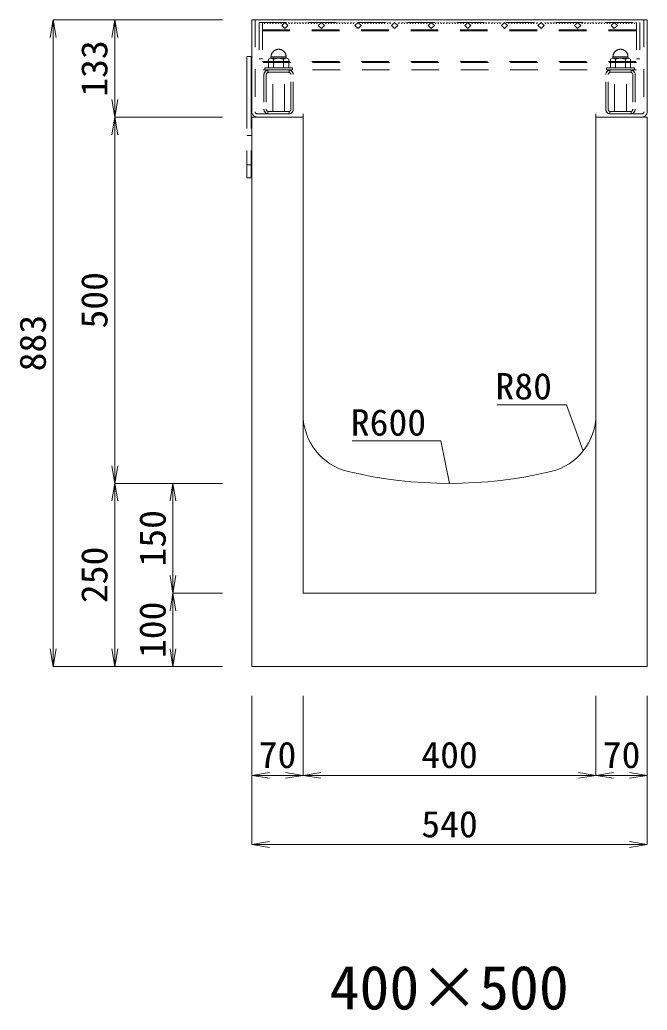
# Model space of a CAD drawing. Units: millimetres at full size. Extents: x -734 to 58102, y 49499 to 87169.
# Drawn here: x 41415 to 42272, y 76494 to 77846 of the extents above; entities that cross this region are included whole.
import ezdxf
from ezdxf.enums import TextEntityAlignment as Align

# ---------------------------------------------------------------- set-up
doc = ezdxf.new("R2010")
doc.units = ezdxf.units.MM
doc.header["$LTSCALE"] = 50
doc.linetypes.add('USER1', pattern=[1.35, 0.75, -0.6])
doc.layers.add('0_2', color=7, linetype='Continuous')
for name, color, linetype, lineweight in [('寸法線', 7, 'Continuous', 13), ('引出線', 4, 'Continuous', 13), ('本体', 2, 'Continuous', 20), ('ｸﾞﾚｰﾁﾝｸﾞ', 7, 'USER1', 9)]:
    doc.layers.add(name, color=color, linetype=linetype, lineweight=lineweight)
doc.styles.add('ＭＳ 明朝', font='')
doc.styles.get('ＭＳ 明朝').set_extended_font_data('MS Mincho')

# ---------------------------------------------------------------- blocks, each defined once
blk = doc.blocks.new('open_arrow')
at = {"color": 0, "linetype": 'Continuous', "lineweight": -2}
blk.add_lwpolyline([(7.5, 1.25), (0, 0), (7.5, -1.25)], dxfattribs=at)

msp = doc.modelspace()

# ---------------------------------------------------------------- linework, layer by layer
at = {"layer": '寸法線'}
for p, q in [((41460.26, 76963.03), (41460.26, 77846.03)), ((41691.67, 77846.03), (41460.26, 77846.03)), ((41544.4, 77846.03), (41544.4, 77713.03)), ((41691.67, 77846.03), (41544.4, 77846.03)), ((41544.4, 77713.03), (41544.4, 77213.03)), ((41691.67, 77713.03), (41544.4, 77713.03)), ((41691.67, 77713.03), (41544.4, 77713.03)), ((41691.67, 77213.03), (41544.4, 77213.03)), ((41544.4, 77213.03), (41544.4, 76963.03)), ((41691.67, 77213.03), (41544.4, 77213.03)), ((41623.94, 77063.03), (41623.94, 77213.03)), ((41691.67, 77213.03), (41623.94, 77213.03)), ((41691.67, 77063.03), (41623.94, 77063.03)), ((41623.94, 76963.03), (41623.94, 77063.03)), ((41691.67, 77063.03), (41623.94, 77063.03)), ((41691.67, 76963.03), (41460.26, 76963.03)), ((41691.67, 76963.03), (41544.4, 76963.03)), ((41691.67, 76963.03), (41623.94, 76963.03)), ((41731.67, 76923.03), (41731.67, 76719.78)), ((41731.67, 76923.03), (41731.67, 76814.3)), ((41801.67, 76923.03), (41801.67, 76814.3)), ((41801.67, 76923.03), (41801.67, 76814.3)), ((42201.67, 76923.03), (42201.67, 76814.3)), ((42201.67, 76923.03), (42201.67, 76814.3)), ((42271.67, 76923.03), (42271.67, 76719.78)), ((42271.67, 76923.03), (42271.67, 76814.3)), ((41731.67, 76814.3), (41801.67, 76814.3)), ((41801.67, 76814.3), (42201.67, 76814.3)), ((42201.67, 76814.3), (42271.67, 76814.3)), ((41731.67, 76719.78), (42271.67, 76719.78))]:
    msp.add_line(p, q, dxfattribs=at)
at = {"layer": '引出線'}
for points in [[(42184.43, 77257.45), (42161.58, 77320.49), (42066.91, 77320.49)], [(42001.67, 77213.03), (41989.73, 77271.03), (41868.72, 77271.03)]]:
    msp.add_lwpolyline(points, dxfattribs=at)
at = {"layer": '本体'}
for p, q in [((41731.67, 76963.03), (41731.67, 77713.03)), ((41801.67, 77713.03), (41731.67, 77713.03)), ((41801.67, 77307.07), (41801.67, 77713.03)), ((42201.67, 77307.07), (42201.67, 77713.03)), ((42271.67, 77713.03), (42201.67, 77713.03)), ((42271.67, 76963.03), (42271.67, 77713.03)), ((41801.67, 77307.07), (41801.67, 77063.03)), ((42201.67, 77307.07), (42201.67, 77063.03)), ((41801.67, 77063.03), (42201.67, 77063.03)), ((41731.67, 76963.03), (42271.67, 76963.03))]:
    msp.add_line(p, q, dxfattribs=at)
for centre, radius, start, end in [((41881.67, 77307.07), 80, 180, 256.65766), ((42121.67, 77307.07), 80, 283.34233, 0), ((42001.68, 77813.03), 600, 256.65762, 283.34237)]:
    msp.add_arc(centre, radius, start, end, dxfattribs=at)
at = {"layer": 'ｸﾞﾚｰﾁﾝｸﾞ', "linetype": 'Continuous'}
for p, q in [((41731.67, 77846.03), (42271.67, 77846.03)), ((41731.67, 77846.03), (41731.67, 77720.53)), ((42271.67, 77846.03), (42271.67, 77720.53)), ((41724.67, 77796.03), (41724.67, 77713.03)), ((41724.67, 77796.03), (41730.67, 77796.03)), ((41730.67, 77796.03), (41730.67, 77713.03))]:
    msp.add_line(p, q, dxfattribs=at)
at = {"layer": 'ｸﾞﾚｰﾁﾝｸﾞ'}
for p, q in [((41736.17, 77846.03), (41736.17, 77720.53)), ((42267.17, 77846.03), (42267.17, 77720.53)), ((41741.67, 77842.53), (41741.67, 77792.53)), ((41746.17, 77842.53), (41746.17, 77777.53)), ((41746.17, 77842.53), (41746.17, 77792.53)), ((41746.17, 77832.53), (42257.18, 77832.53)), ((41746.17, 77831.03), (42257.18, 77831.03)), ((41748.17, 77842.53), (41749.07, 77840.43)), ((41749.07, 77840.43), (41749.97, 77842.53)), ((41751.97, 77842.53), (41752.87, 77840.43)), ((41752.87, 77840.43), (41753.77, 77842.53)), ((41755.77, 77842.53), (41756.67, 77840.43)), ((41756.67, 77840.43), (41757.57, 77842.53)), ((41759.57, 77842.53), (41760.47, 77840.43)), ((41760.47, 77840.43), (41761.37, 77842.53)), ((41763.37, 77842.53), (41764.27, 77840.43)), ((41764.27, 77840.43), (41765.17, 77842.53)), ((41767.17, 77842.53), (41768.07, 77840.43)), ((41768.07, 77840.43), (41768.97, 77842.53)), ((41770.97, 77842.53), (41771.87, 77840.43)), ((41771.87, 77840.43), (41772.77, 77842.53)), ((41776.67, 77842.53), (41772.43, 77838.29)), ((41772.43, 77838.29), (41776.67, 77834.05)), ((41780.92, 77838.29), (41776.67, 77842.53)), ((41776.67, 77834.05), (41780.92, 77838.29)), ((41781.67, 77842.53), (41782.57, 77840.43)), ((41782.57, 77840.43), (41783.47, 77842.53)), ((41785.47, 77842.53), (41786.37, 77840.43)), ((41786.37, 77840.43), (41787.27, 77842.53)), ((41789.27, 77842.53), (41790.17, 77840.43)), ((41790.17, 77840.43), (41791.07, 77842.53)), ((41793.07, 77842.53), (41793.97, 77840.43)), ((41793.97, 77840.43), (41794.87, 77842.53)), ((41796.87, 77842.53), (41797.77, 77840.43)), ((41797.77, 77840.43), (41798.67, 77842.53)), ((41800.67, 77842.53), (41801.57, 77840.43)), ((41801.57, 77840.43), (41802.47, 77842.53)), ((41804.47, 77842.53), (41805.37, 77840.43)), ((41805.37, 77840.43), (41806.27, 77842.53)), ((41808.27, 77842.53), (41809.17, 77840.43)), ((41809.17, 77840.43), (41810.07, 77842.53)), ((41812.07, 77842.53), (41812.97, 77840.43)), ((41812.97, 77840.43), (41813.87, 77842.53)), ((41815.87, 77842.53), (41816.77, 77840.43)), ((41816.77, 77840.43), (41817.67, 77842.53)), ((41819.67, 77842.53), (41820.57, 77840.43)), ((41820.57, 77840.43), (41821.47, 77842.53)), ((41826.67, 77842.53), (41822.43, 77838.29)), ((41822.43, 77838.29), (41826.67, 77834.05)), ((41830.92, 77838.29), (41826.67, 77842.53)), ((41826.67, 77834.05), (41830.92, 77838.29)), ((41831.67, 77842.53), (41832.57, 77840.43)), ((41832.57, 77840.43), (41833.47, 77842.53)), ((41835.47, 77842.53), (41836.37, 77840.43)), ((41836.37, 77840.43), (41837.27, 77842.53)), ((41839.27, 77842.53), (41840.17, 77840.43)), ((41840.17, 77840.43), (41841.07, 77842.53)), ((41843.07, 77842.53), (41843.97, 77840.43)), ((41843.97, 77840.43), (41844.87, 77842.53)), ((41846.87, 77842.53), (41847.77, 77840.43)), ((41847.77, 77840.43), (41848.67, 77842.53)), ((41850.67, 77842.53), (41851.57, 77840.43)), ((41851.57, 77840.43), (41852.47, 77842.53)), ((41854.47, 77842.53), (41855.37, 77840.43)), ((41855.37, 77840.43), (41856.27, 77842.53)), ((41858.27, 77842.53), (41859.17, 77840.43)), ((41859.17, 77840.43), (41860.07, 77842.53)), ((41862.07, 77842.53), (41862.97, 77840.43)), ((41862.97, 77840.43), (41863.87, 77842.53)), ((41865.87, 77842.53), (41866.77, 77840.43)), ((41866.77, 77840.43), (41867.67, 77842.53)), ((41869.67, 77842.53), (41870.57, 77840.43)), ((41870.57, 77840.43), (41871.47, 77842.53)), ((41876.67, 77842.53), (41872.43, 77838.29)), ((41872.43, 77838.29), (41876.67, 77834.05)), ((41880.92, 77838.29), (41876.67, 77842.53)), ((41876.67, 77834.05), (41880.92, 77838.29)), ((41881.67, 77842.53), (41882.57, 77840.43)), ((41882.57, 77840.43), (41883.47, 77842.53)), ((41885.47, 77842.53), (41886.37, 77840.43)), ((41886.37, 77840.43), (41887.27, 77842.53)), ((41889.27, 77842.53), (41890.17, 77840.43)), ((41890.17, 77840.43), (41891.07, 77842.53)), ((41893.07, 77842.53), (41893.97, 77840.43)), ((41893.97, 77840.43), (41894.87, 77842.53)), ((41896.87, 77842.53), (41897.77, 77840.43)), ((41897.77, 77840.43), (41898.67, 77842.53)), ((41900.67, 77842.53), (41901.57, 77840.43)), ((41901.57, 77840.43), (41902.47, 77842.53)), ((41904.47, 77842.53), (41905.37, 77840.43)), ((41905.37, 77840.43), (41906.27, 77842.53)), ((41908.27, 77842.53), (41909.17, 77840.43)), ((41909.17, 77840.43), (41910.07, 77842.53)), ((41912.07, 77842.53), (41912.97, 77840.43)), ((41912.97, 77840.43), (41913.87, 77842.53)), ((41915.87, 77842.53), (41916.77, 77840.43)), ((41916.77, 77840.43), (41917.67, 77842.53)), ((41919.67, 77842.53), (41920.57, 77840.43)), ((41920.57, 77840.43), (41921.47, 77842.53)), ((41926.67, 77842.53), (41922.43, 77838.29)), ((41922.43, 77838.29), (41926.67, 77834.05)), ((41930.92, 77838.29), (41926.67, 77842.53)), ((41926.67, 77834.05), (41930.92, 77838.29)), ((41931.67, 77842.53), (41932.57, 77840.43)), ((41932.57, 77840.43), (41933.47, 77842.53)), ((41935.47, 77842.53), (41936.37, 77840.43)), ((41936.37, 77840.43), (41937.27, 77842.53)), ((41939.27, 77842.53), (41940.17, 77840.43)), ((41940.17, 77840.43), (41941.07, 77842.53)), ((41943.07, 77842.53), (41943.97, 77840.43)), ((41943.97, 77840.43), (41944.87, 77842.53)), ((41946.87, 77842.53), (41947.77, 77840.43)), ((41947.77, 77840.43), (41948.67, 77842.53)), ((41950.67, 77842.53), (41951.57, 77840.43)), ((41951.57, 77840.43), (41952.47, 77842.53)), ((41954.47, 77842.53), (41955.37, 77840.43)), ((41955.37, 77840.43), (41956.27, 77842.53)), ((41958.27, 77842.53), (41959.17, 77840.43)), ((41959.17, 77840.43), (41960.07, 77842.53)), ((41962.07, 77842.53), (41962.97, 77840.43)), ((41962.97, 77840.43), (41963.87, 77842.53)), ((41965.87, 77842.53), (41966.77, 77840.43)), ((41966.77, 77840.43), (41967.67, 77842.53)), ((41969.67, 77842.53), (41970.58, 77840.43)), ((41970.58, 77840.43), (41971.47, 77842.53)), ((41976.67, 77842.53), (41972.43, 77838.29)), ((41972.43, 77838.29), (41976.67, 77834.05)), ((41980.92, 77838.29), (41976.67, 77842.53)), ((41976.67, 77834.05), (41980.92, 77838.29)), ((41981.67, 77842.53), (41982.57, 77840.43)), ((41982.57, 77840.43), (41983.47, 77842.53)), ((41985.47, 77842.53), (41986.37, 77840.43)), ((41986.37, 77840.43), (41987.27, 77842.53)), ((41989.27, 77842.53), (41990.17, 77840.43)), ((41990.17, 77840.43), (41991.07, 77842.53)), ((41993.07, 77842.53), (41993.97, 77840.43)), ((41993.97, 77840.43), (41994.87, 77842.53)), ((41996.87, 77842.53), (41997.77, 77840.43)), ((41997.77, 77840.43), (41998.67, 77842.53)), ((42000.67, 77842.53), (42001.57, 77840.43)), ((42002.67, 77842.53), (42001.78, 77840.43)), ((42005.58, 77840.43), (42004.68, 77842.53)), ((42006.47, 77842.53), (42005.58, 77840.43)), ((42009.37, 77840.43), (42008.48, 77842.53)), ((42010.27, 77842.53), (42009.37, 77840.43)), ((42013.17, 77840.43), (42012.28, 77842.53)), ((42014.08, 77842.53), (42013.17, 77840.43)), ((42016.98, 77840.43), (42016.08, 77842.53)), ((42017.87, 77842.53), (42016.98, 77840.43)), ((42020.78, 77840.43), (42019.87, 77842.53)), ((42021.67, 77842.53), (42020.78, 77840.43)), ((42022.43, 77838.29), (42026.68, 77842.53)), ((42026.68, 77834.05), (42022.43, 77838.29)), ((42026.68, 77842.53), (42030.92, 77838.29)), ((42030.92, 77838.29), (42026.68, 77834.05)), ((42032.77, 77840.43), (42031.87, 77842.53)), ((42033.68, 77842.53), (42032.77, 77840.43)), ((42036.58, 77840.43), (42035.68, 77842.53)), ((42037.48, 77842.53), (42036.58, 77840.43)), ((42040.38, 77840.43), (42039.48, 77842.53)), ((42041.28, 77842.53), (42040.38, 77840.43)), ((42044.18, 77840.43), (42043.28, 77842.53)), ((42045.08, 77842.53), (42044.18, 77840.43)), ((42047.98, 77840.43), (42047.08, 77842.53)), ((42048.88, 77842.53), (42047.98, 77840.43)), ((42051.78, 77840.43), (42050.88, 77842.53)), ((42052.68, 77842.53), (42051.78, 77840.43)), ((42055.58, 77840.43), (42054.68, 77842.53)), ((42056.48, 77842.53), (42055.58, 77840.43)), ((42059.38, 77840.43), (42058.48, 77842.53)), ((42060.28, 77842.53), (42059.38, 77840.43)), ((42063.18, 77840.43), (42062.28, 77842.53)), ((42064.08, 77842.53), (42063.18, 77840.43)), ((42066.98, 77840.43), (42066.08, 77842.53)), ((42067.88, 77842.53), (42066.98, 77840.43)), ((42070.78, 77840.43), (42069.88, 77842.53)), ((42071.68, 77842.53), (42070.78, 77840.43)), ((42072.43, 77838.29), (42076.68, 77842.53)), ((42076.68, 77834.05), (42072.43, 77838.29)), ((42076.68, 77842.53), (42080.92, 77838.29)), ((42080.92, 77838.29), (42076.68, 77834.05)), ((42082.77, 77840.43), (42081.87, 77842.53)), ((42083.68, 77842.53), (42082.77, 77840.43)), ((42086.58, 77840.43), (42085.67, 77842.53)), ((42087.48, 77842.53), (42086.58, 77840.43)), ((42090.37, 77840.43), (42089.47, 77842.53)), ((42091.28, 77842.53), (42090.37, 77840.43)), ((42094.17, 77840.43), (42093.27, 77842.53)), ((42095.08, 77842.53), (42094.17, 77840.43)), ((42097.97, 77840.43), (42097.07, 77842.53)), ((42098.88, 77842.53), (42097.97, 77840.43)), ((42101.77, 77840.43), (42100.87, 77842.53)), ((42102.68, 77842.53), (42101.77, 77840.43)), ((42105.57, 77840.43), (42104.67, 77842.53)), ((42106.48, 77842.53), (42105.57, 77840.43)), ((42109.37, 77840.43), (42108.47, 77842.53)), ((42110.28, 77842.53), (42109.37, 77840.43)), ((42113.17, 77840.43), (42112.27, 77842.53)), ((42114.08, 77842.53), (42113.17, 77840.43)), ((42116.97, 77840.43), (42116.07, 77842.53)), ((42117.88, 77842.53), (42116.97, 77840.43)), ((42120.77, 77840.43), (42119.87, 77842.53)), ((42121.67, 77842.53), (42120.77, 77840.43)), ((42122.43, 77838.29), (42126.68, 77842.53)), ((42126.68, 77834.05), (42122.43, 77838.29)), ((42126.68, 77842.53), (42130.92, 77838.29)), ((42130.92, 77838.29), (42126.68, 77834.05)), ((42132.77, 77840.43), (42131.87, 77842.53)), ((42133.68, 77842.53), (42132.77, 77840.43)), ((42136.58, 77840.43), (42135.68, 77842.53)), ((42137.48, 77842.53), (42136.58, 77840.43)), ((42140.38, 77840.43), (42139.48, 77842.53)), ((42141.28, 77842.53), (42140.38, 77840.43)), ((42144.18, 77840.43), (42143.28, 77842.53)), ((42145.08, 77842.53), (42144.18, 77840.43)), ((42147.98, 77840.43), (42147.08, 77842.53)), ((42148.87, 77842.53), (42147.98, 77840.43)), ((42151.78, 77840.43), (42150.88, 77842.53)), ((42152.68, 77842.53), (42151.78, 77840.43)), ((42155.58, 77840.43), (42154.68, 77842.53)), ((42156.48, 77842.53), (42155.58, 77840.43)), ((42159.38, 77840.43), (42158.48, 77842.53)), ((42160.28, 77842.53), (42159.38, 77840.43)), ((42163.18, 77840.43), (42162.28, 77842.53)), ((42164.08, 77842.53), (42163.18, 77840.43)), ((42166.98, 77840.43), (42166.08, 77842.53)), ((42167.88, 77842.53), (42166.98, 77840.43)), ((42170.78, 77840.43), (42169.88, 77842.53)), ((42171.68, 77842.53), (42170.78, 77840.43)), ((42172.43, 77838.29), (42176.68, 77842.53)), ((42176.68, 77834.05), (42172.43, 77838.29)), ((42176.68, 77842.53), (42180.92, 77838.29)), ((42180.92, 77838.29), (42176.68, 77834.05)), ((42182.77, 77840.43), (42181.87, 77842.53)), ((42183.68, 77842.53), (42182.77, 77840.43)), ((42186.58, 77840.43), (42185.68, 77842.53)), ((42187.48, 77842.53), (42186.58, 77840.43)), ((42190.38, 77840.43), (42189.48, 77842.53)), ((42191.28, 77842.53), (42190.38, 77840.43)), ((42194.18, 77840.43), (42193.28, 77842.53)), ((42195.08, 77842.53), (42194.18, 77840.43)), ((42197.98, 77840.43), (42197.08, 77842.53)), ((42198.88, 77842.53), (42197.98, 77840.43)), ((42201.78, 77840.43), (42200.88, 77842.53)), ((42202.68, 77842.53), (42201.78, 77840.43)), ((42205.58, 77840.43), (42204.68, 77842.53)), ((42206.48, 77842.53), (42205.58, 77840.43)), ((42209.38, 77840.43), (42208.48, 77842.53)), ((42210.28, 77842.53), (42209.38, 77840.43)), ((42213.18, 77840.43), (42212.28, 77842.53)), ((42214.08, 77842.53), (42213.18, 77840.43)), ((42216.98, 77840.43), (42216.08, 77842.53)), ((42217.88, 77842.53), (42216.98, 77840.43)), ((42220.78, 77840.43), (42219.88, 77842.53)), ((42221.68, 77842.53), (42220.78, 77840.43)), ((42222.43, 77838.29), (42226.68, 77842.53)), ((42226.68, 77834.05), (42222.43, 77838.29)), ((42226.68, 77842.53), (42230.92, 77838.29)), ((42230.92, 77838.29), (42226.68, 77834.05)), ((42231.48, 77840.43), (42230.58, 77842.53)), ((42232.38, 77842.53), (42231.48, 77840.43)), ((42235.28, 77840.43), (42234.38, 77842.53)), ((42236.18, 77842.53), (42235.28, 77840.43)), ((42239.08, 77840.43), (42238.18, 77842.53)), ((42239.98, 77842.53), (42239.08, 77840.43)), ((42242.88, 77840.43), (42241.98, 77842.53)), ((42243.78, 77842.53), (42242.88, 77840.43)), ((42246.68, 77840.43), (42245.78, 77842.53)), ((42247.58, 77842.53), (42246.68, 77840.43)), ((42250.48, 77840.43), (42249.58, 77842.53)), ((42251.38, 77842.53), (42250.48, 77840.43)), ((42254.28, 77840.43), (42253.38, 77842.53)), ((42255.18, 77842.53), (42254.28, 77840.43)), ((42257.18, 77842.53), (42257.18, 77777.53)), ((42257.18, 77842.53), (42257.18, 77792.53)), ((42261.68, 77842.53), (42261.68, 77792.53)), ((41741.67, 77792.53), (41746.17, 77792.53)), ((41754.32, 77792.33), (41757.79, 77793.53)), ((41754.32, 77780.53), (41754.32, 77792.33)), ((41757.79, 77795.53), (41778.56, 77795.53)), ((41757.79, 77793.53), (41757.79, 77795.53)), ((41757.79, 77793.53), (41761.25, 77792.33)), ((41778.56, 77793.53), (41757.79, 77793.53)), ((41761.25, 77792.33), (41768.17, 77793.53)), ((41761.25, 77780.53), (41761.25, 77792.33)), ((41768.17, 77793.53), (41775.1, 77792.33)), ((41775.1, 77792.33), (41778.56, 77793.53)), ((41775.1, 77792.33), (41775.1, 77780.53)), ((41778.56, 77795.53), (41778.56, 77793.53)), ((41778.56, 77793.53), (41782.02, 77792.33)), ((41782.02, 77792.33), (41782.02, 77780.53)), ((42224.79, 77793.53), (42221.33, 77792.33)), ((42221.33, 77792.33), (42221.33, 77780.53)), ((42245.56, 77795.53), (42224.79, 77795.53)), ((42224.79, 77795.53), (42224.79, 77793.53)), ((42228.25, 77792.33), (42224.79, 77793.53)), ((42224.79, 77793.53), (42245.56, 77793.53)), ((42235.17, 77793.53), (42228.25, 77792.33)), ((42228.25, 77792.33), (42228.25, 77780.53)), ((42242.1, 77792.33), (42235.17, 77793.53)), ((42245.56, 77793.53), (42242.1, 77792.33)), ((42242.1, 77780.53), (42242.1, 77792.33)), ((42245.56, 77793.53), (42245.56, 77795.53)), ((42249.02, 77792.33), (42245.56, 77793.53)), ((42249.02, 77780.53), (42249.02, 77792.33)), ((42261.68, 77792.53), (42257.18, 77792.53)), ((41746.17, 77789.03), (42257.18, 77789.03)), ((42257.18, 77787.53), (41746.17, 77787.53)), ((42257.18, 77777.53), (41746.17, 77777.53)), ((41749.17, 77780.53), (41787.17, 77780.53)), ((41749.17, 77780.53), (41768.17, 77780.53)), ((41749.17, 77777.53), (41749.17, 77780.53)), ((41787.17, 77777.53), (41749.17, 77777.53)), ((41753.67, 77777.47), (41753.67, 77774.2)), ((41768.17, 77780.53), (41754.32, 77780.53)), ((41781.77, 77777.53), (41754.57, 77777.53)), ((41781.77, 77777.53), (41754.57, 77777.53)), ((41781.77, 77777.53), (41754.57, 77777.53)), ((41760.17, 77720.73), (41760.17, 77777.53)), ((41760.17, 77777.53), (41776.17, 77777.53)), ((41768.17, 77780.53), (41761.25, 77780.53)), ((41782.02, 77780.53), (41768.17, 77780.53)), ((41776.17, 77720.73), (41776.17, 77777.53)), ((41782.67, 77777.47), (41782.67, 77774.2)), ((41787.17, 77780.53), (41787.17, 77777.53)), ((42254.17, 77780.53), (42216.17, 77780.53)), ((42216.17, 77780.53), (42216.17, 77777.53)), ((42216.17, 77777.53), (42254.17, 77777.53)), ((42220.67, 77777.47), (42220.67, 77774.2)), ((42221.33, 77780.53), (42235.17, 77780.53)), ((42221.57, 77777.53), (42248.78, 77777.53)), ((42221.57, 77777.53), (42248.77, 77777.53)), ((42221.58, 77777.53), (42248.78, 77777.53)), ((42227.17, 77720.73), (42227.17, 77777.53)), ((42243.18, 77777.53), (42227.17, 77777.53)), ((42235.17, 77780.53), (42249.02, 77780.53)), ((42254.17, 77780.53), (42235.17, 77780.53)), ((42235.17, 77780.53), (42242.1, 77780.53)), ((42243.18, 77720.73), (42243.18, 77777.53)), ((42249.67, 77777.47), (42249.67, 77774.2)), ((42254.17, 77777.53), (42254.17, 77780.53)), ((41748.17, 77771.13), (41748.17, 77723.93)), ((41751.37, 77771.13), (41751.37, 77723.93)), ((41781.77, 77774.33), (41754.57, 77774.33)), ((41784.97, 77723.93), (41784.97, 77771.13)), ((41788.17, 77723.93), (41788.17, 77771.13)), ((42215.18, 77723.93), (42215.18, 77771.13)), ((42218.38, 77723.93), (42218.38, 77771.13)), ((42221.57, 77774.33), (42248.78, 77774.33)), ((42251.97, 77771.13), (42251.97, 77723.93)), ((42255.18, 77771.13), (42255.18, 77723.93)), ((41724.67, 77630.03), (41724.67, 77713.03)), ((41730.68, 77630.03), (41730.68, 77713.03)), ((41739.17, 77717.53), (41801.67, 77717.53)), ((41753.67, 77720.86), (41753.67, 77717.59)), ((41754.57, 77720.73), (41781.77, 77720.73)), ((41754.57, 77717.53), (41781.77, 77717.53)), ((41782.67, 77720.86), (41782.67, 77717.59)), ((41801.67, 77717.53), (41801.67, 77713.03)), ((42264.17, 77717.53), (42201.67, 77717.53)), ((42201.67, 77717.53), (42201.67, 77713.03)), ((42220.67, 77720.86), (42220.67, 77717.59)), ((42248.78, 77720.73), (42221.57, 77720.73)), ((42248.78, 77717.53), (42221.57, 77717.53)), ((42249.67, 77720.86), (42249.67, 77717.59)), ((41724.67, 77688.03), (41730.67, 77688.03)), ((41724.67, 77648.03), (41730.67, 77648.03)), ((41724.67, 77630.03), (41730.68, 77630.03))]:
    msp.add_line(p, q, dxfattribs=at)
at = {"layer": 'ｸﾞﾚｰﾁﾝｸﾞ', "lineweight": 5}
msp.add_line((41741.67, 77842.53), (42261.68, 77842.53), dxfattribs=at)
at = {"layer": 'ｸﾞﾚｰﾁﾝｸﾞ'}
for centre, radius, start, end in [((41768.17, 77795.53), 10.25, 0, 180), ((42235.17, 77795.53), 10.25, 0, 180), ((41754.57, 77771.13), 6.4, 90, 180), ((41781.77, 77771.13), 6.4, 0, 90), ((42221.57, 77771.13), 6.4, 90, 180), ((42248.78, 77771.13), 6.4, 0, 90), ((41754.57, 77771.13), 3.2, 90, 180), ((41781.77, 77771.13), 3.2, 0, 90), ((42221.57, 77771.13), 3.2, 90, 180), ((42248.78, 77771.13), 3.2, 0, 90), ((41754.57, 77723.93), 6.4, 180, 270), ((41754.57, 77723.93), 3.2, 180, 270), ((41781.77, 77723.93), 6.4, 270, 0), ((41781.77, 77723.93), 3.2, 270, 0), ((42221.57, 77723.93), 6.4, 180, 270), ((42221.57, 77723.93), 3.2, 180, 270), ((42248.78, 77723.93), 6.4, 270, 0), ((42248.78, 77723.93), 3.2, 270, 0), ((41739.17, 77720.53), 7.5, 180, 270), ((41739.17, 77720.53), 3, 180, 270), ((42264.17, 77720.53), 7.5, 270, 0), ((42264.17, 77720.53), 3, 270, 0)]:
    msp.add_arc(centre, radius, start, end, dxfattribs=at)

# ---------------------------------------------------------------- block references
at = {"layer": '寸法線', "xscale": 3.2, "yscale": 3.2}
for p, rotation in [((41460.26, 77846.03), 270), ((41544.4, 77846.03), 270), ((41544.4, 77713.03), 90), ((41544.4, 77713.03), 270), ((41544.4, 77213.03), 90), ((41544.4, 77213.03), 270), ((41623.94, 77213.03), 270), ((41623.94, 77063.03), 90), ((41623.94, 77063.03), 270), ((41460.26, 76963.03), 90), ((41544.4, 76963.03), 90), ((41623.94, 76963.03), 90), ((41801.67, 76814.3), 180), ((42201.67, 76814.3), 180), ((42271.67, 76814.3), 180), ((42271.67, 76719.78), 180)]:
    msp.add_blockref('open_arrow', p, dxfattribs=dict(at, rotation=rotation))
for p in [(41731.67, 76814.3), (41801.67, 76814.3), (42201.67, 76814.3), (41731.67, 76719.78)]:
    msp.add_blockref('open_arrow', p, dxfattribs=at)
at = {"layer": '引出線', "xscale": 0.16, "yscale": 0.16}
for p, rotation in [((42184.43, 77257.45), 109.9), ((42001.67, 77213.03), 101.6)]:
    msp.add_blockref('open_arrow', p, dxfattribs=dict(at, rotation=rotation))

# ---------------------------------------------------------------- texts
at = {"layer": '0_2', "style": 'ＭＳ 明朝'}
msp.add_text('400×500', height=60.04, dxfattribs=at).set_placement((42001.19, 76524.64), align=Align.MIDDLE_CENTER)
at = {"layer": '寸法線', "style": 'ＭＳ 明朝', "width": 1.05}
for s, p in [('133', (41516.4, 77779.53)), ('500', (41516.4, 77463.03)), ('883', (41432.26, 77404.53)), ('150', (41595.94, 77138.03)), ('250', (41516.4, 77088.03)), ('100', (41595.94, 77013.03))]:
    msp.add_text(s, height=36.03, rotation=90, dxfattribs=at).set_placement(p, align=Align.MIDDLE_CENTER)
for s, p in [('70', (41766.67, 76842.3)), ('400', (42001.67, 76842.3)), ('70', (42236.67, 76842.3)), ('540', (42001.67, 76747.78))]:
    msp.add_text(s, height=36.03, dxfattribs=at).set_placement(p, align=Align.MIDDLE_CENTER)
at = {"layer": '引出線', "style": 'ＭＳ 明朝', "width": 1.05}
for s, p in [('R80', (42141.58, 77363.69)), ('R600', (41969.73, 77314.23))]:
    msp.add_text(s, height=36.03, dxfattribs=at).set_placement(p, align=Align.TOP_RIGHT)

doc.saveas('drawing.dxf')
